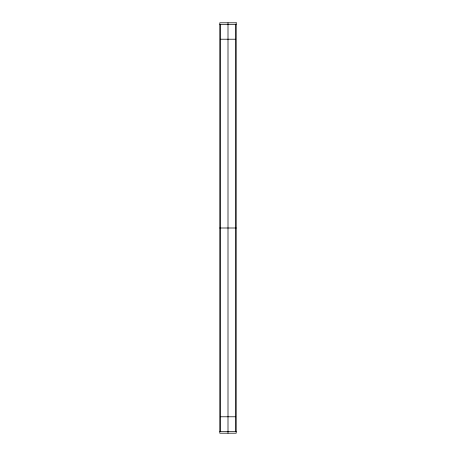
<?xml version="1.0" encoding="UTF-8"?>
<svg xmlns="http://www.w3.org/2000/svg" width="456" height="456" viewBox="0 0 456 456"><rect width="100%" height="100%" fill="white"/><g stroke="black" fill="none" stroke-linecap="round" stroke-linejoin="round"><path stroke-width="0.68" d="M219.792 24.442L236.208 24.442M220.613 39.216L235.387 39.216M219.792 228L236.208 228M220.613 416.784L235.387 416.784M219.792 431.558L236.208 431.558M235.387 24.442L235.387 431.558M228 22.8L228 433.2M220.613 24.442L220.613 431.558M236.208 22.8L219.792 22.8L219.792 433.2L236.208 433.2L236.208 22.8"/></g></svg>
